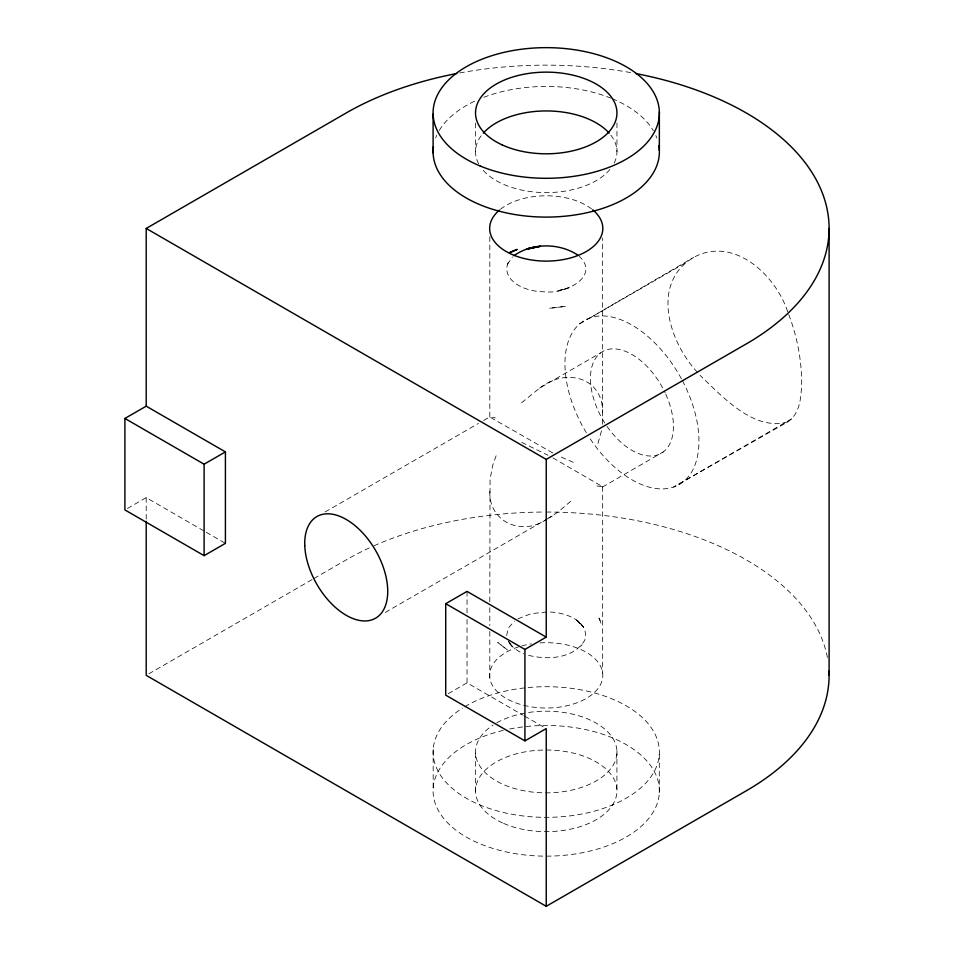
<?xml version="1.0" encoding="UTF-8"?>
<svg xmlns="http://www.w3.org/2000/svg" width="954" height="954" viewBox="0 0 954 954"><rect width="100%" height="100%" fill="white"/><g stroke="black" fill="none" stroke-linecap="round" stroke-linejoin="round"><path stroke-width="0.72" stroke-dasharray="4.77 3.58" d="M506.598 635.555L508.41 627.959L514.48 621.126M489.807 601.676L490.046 479.504L492.729 465.278L496.581 454.474M602.427 424.291L602.666 238.035M601.509 430.791L597.216 446.15M507.385 264.413L512.405 257.008M508.112 262.648C501.112 280.261 524.306 290.529 538.426 291.387A38.303 22.121 0 0 0 546.857 291.841C564.589 294.011 600.77 276.624 579.293 256.328M552.771 452.959L489.807 417.053L495.257 417.828M596.989 485.98L602.666 486.743L552.485 457.705M528.599 655.338C547.536 660.132 573.843 658.797 584.79 640.17C590.216 620.446 563.754 611.943 548.467 611.991M580.628 646.216L582.095 644.606M521.623 402.731L539.69 388.075L600.579 352.92M570.754 501.244L558.257 511.857L548.908 517.95M791.605 418.866L673.715 487.029L787.658 421.93C800.668 413.392 801.229 395.779 801.694 381.779C801.396 358.799 796.96 335.868 788.684 314.426M787.682 311.719C775.53 274.907 733.745 235.59 693.594 257.413C649.71 283.565 669.577 343.368 698.221 373.133M590.156 317.801L693.594 257.413M127.407 508.482L146.212 497.63L204.967 531.557M579.555 323.931L686.928 262.028M325.159 511.928L478.443 423.433M483.595 420.464L490.046 416.743M148.788 673.858L312.673 579.245M313.961 578.494L346.219 559.867A282.861 163.313 0 0 1 371.261 547.036M385.309 612.408L547.62 518.702M602.427 487.053L663.304 451.91M448.237 693.701L467.031 682.849L523.233 715.297M539.69 388.075C564.494 368.041 602.785 376.198 602.666 412.402M546.892 519.012C523.174 536.565 488.698 522.637 489.807 491.393M548.073 518.356L552.771 515.72M517.962 618.788L531.187 613.66L546.988 611.955M787.658 421.93C753.696 431.566 722.083 396.232 700.057 375.339M566.962 288.466L557.983 290.803L569.192 287.619M557.983 290.803L568.155 288.013M573.342 462.332L558.257 455.762M521.707 442.37L547.918 455.237M206.255 532.296L225.418 543.351M524.521 716.037L543.673 727.103M576.419 620.005L583.645 627.303L579.603 622.473M576.741 620.231L583.645 627.303L578.47 621.531M578.088 621.209L583.645 627.303M509.996 643.688L512.441 646.8L508.458 641.243M508.72 641.815L512.441 646.8M509.841 643.902L514.385 648.47L519.62 651.809A38.303 22.121 0 0 0 523.984 653.788M659.286 754.59L659.286 793.394M616.952 122.994L616.952 151.734M616.928 750.917L616.928 789.709M602.666 486.743L602.666 673.011M489.807 236.735L489.807 417.053M489.807 607.638L489.807 625.514M489.807 631.476L489.807 677.674M475.545 753.135L475.545 791.939M475.521 123.066L475.521 151.805M467.031 591.397L467.031 613.517M467.031 619.42L467.031 682.849M433.176 749.462L433.176 788.266M146.212 497.63L146.212 519.847M682.408 380.658A94.756 54.712 60 0 1 680.369 483.845A94.756 54.712 60 0 1 590.156 438.792M586.376 432.83A94.756 54.712 60 0 1 584.921 320.15A94.756 54.712 60 0 1 681.74 379.406M665.737 394.121A58.695 33.891 60 0 1 660.228 453.818A58.695 33.891 60 0 1 605.516 424.125M604.764 422.944A58.695 33.891 60 0 1 603.655 351.012A58.695 33.891 60 0 1 665.153 392.857M539.988 642.889A56.572 32.663 0 0 1 600.555 684.471A56.572 32.663 0 0 1 510.784 700.808A56.572 32.663 0 0 1 519.119 646.681M521.719 645.918A56.572 32.663 0 0 1 531.378 643.831M500.409 209.296A56.572 32.663 0 0 1 591.516 208.878M374.04 545.783A282.861 163.313 0 0 1 544.758 512.036M546.237 512.036A282.861 163.313 0 0 1 827.547 658.272M459.709 72.969A282.861 163.313 0 0 1 632.752 72.969M528.623 712.483A70.715 40.831 0 0 1 616.761 754.984A70.715 40.831 0 0 1 518.916 789.685A70.715 40.831 0 0 1 493.099 725.076M496.736 722.858A70.715 40.831 0 0 1 525.714 712.948M464.729 706.723A113.144 65.325 0 0 1 654.635 733.316A113.144 65.325 0 0 1 521.158 815.718A113.144 65.325 0 0 1 462.475 708.106M509.651 729.011A113.144 65.325 0 0 1 657.604 802.338A113.144 65.325 0 0 1 474.782 841.476A113.144 65.325 0 0 1 504.177 730.18M610.81 135.134A70.715 40.831 0 0 1 613.827 163.778M609.964 169.454A70.715 40.831 0 0 1 546.284 192.601A70.715 40.831 0 0 1 482.545 169.514M478.681 163.838A70.715 40.831 0 0 1 481.615 135.194M435.704 137.817A113.144 65.325 0 0 1 436.717 135.349M439.257 130.495A113.144 65.325 0 0 1 477.095 100.063M483.785 97.296A113.144 65.325 0 0 1 610.87 98.155M612.206 98.703A113.144 65.325 0 0 1 653.359 130.746M655.851 135.599A113.144 65.325 0 0 1 656.865 138.068M565.388 306.389L549.265 308.309L565.388 306.389M507.623 650.044L497.702 642.459L507.623 650.044M599.923 619.909L599.005 617.977L601.032 623.487L599.923 619.909M503.664 823.421A70.715 40.831 0 0 0 616.415 795.803A70.715 40.831 0 0 0 518.618 753.243A70.715 40.831 0 0 0 503.664 823.421"/><path stroke-width="1.43" d="M513.872 255.72C532.141 242.805 559.032 242.733 577.647 254.992M146.212 406.166L124.902 418.46L124.902 509.925L204.108 555.657L225.418 543.351L225.418 451.898L146.212 406.166L146.212 228.447L346.219 112.966A282.861 163.313 0 0 1 456.775 73.518M124.902 418.46L204.108 464.193L225.418 451.898M146.212 228.447L546.237 459.399L746.243 343.929A282.861 163.313 0 0 0 635.686 73.518M829.002 671.079A282.861 163.313 0 0 1 746.243 790.818L546.237 906.3L546.237 728.582L524.927 740.876L445.721 695.144L445.721 603.691L467.031 591.397L546.237 637.117L546.237 459.399M445.721 603.691L524.927 649.424L546.237 637.117M540.477 246.299L526.715 249.042L535.266 246.955M539.976 246.359L526.715 249.042L537.209 246.669M526.715 249.042L537.853 246.573M546.237 906.3L146.212 675.349L146.212 521.325M829.098 228.447L829.098 675.349M659.357 111.833L659.357 150.637M524.927 649.424L524.927 740.876M433.104 114.11L433.104 152.902M204.108 464.193L204.108 555.657M592.696 209.808A56.572 32.663 0 0 1 583.967 252.786A56.572 32.663 0 0 1 509.031 253.048A56.572 32.663 0 0 1 499.371 210.142M483.273 133.178A70.715 40.831 0 0 1 546.177 110.938A70.715 40.831 0 0 1 609.141 133.119M658.868 145.568A113.144 65.325 0 0 1 547.107 217.095A113.144 65.325 0 0 1 433.45 146.582M511.785 251.617L509.376 252.786L517.187 249.423L511.785 251.617M304.767 545.724A58.695 33.891 60 0 0 368.661 620.649A58.695 33.891 60 0 0 365.239 535.754A58.695 33.891 60 0 0 304.767 545.724M502.186 144.913A70.715 40.831 0 0 0 616.165 119.023A70.715 40.831 0 0 0 520.347 74.972A70.715 40.831 0 0 0 502.186 144.913M480.256 166.044A113.144 65.325 0 0 0 658.82 119.417A113.144 65.325 0 0 0 499.622 53.448A113.144 65.325 0 0 0 480.256 166.044"/></g></svg>
